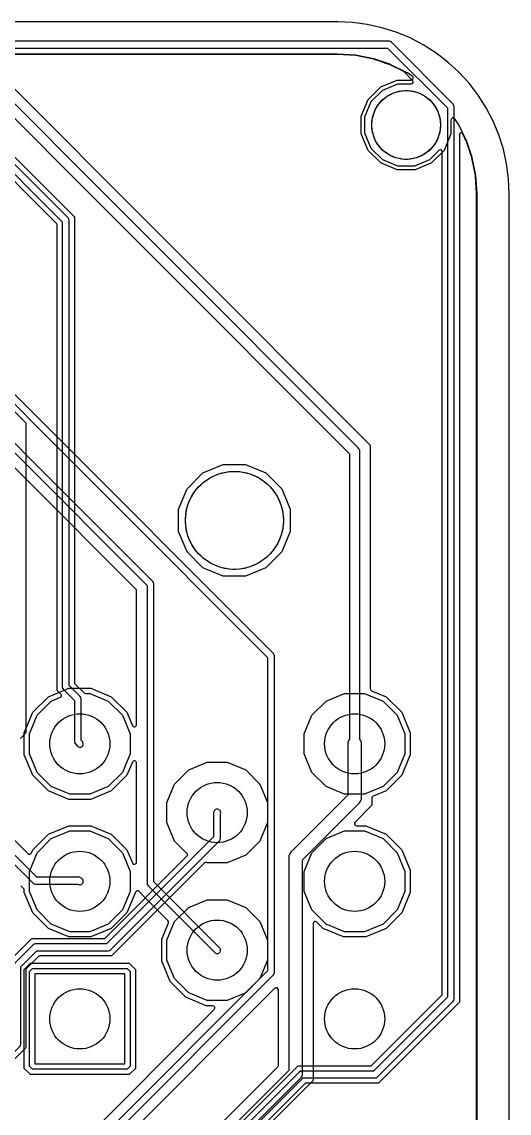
# Model space of a CAD drawing. Header units: millimetres. Extents: x 0 to 70, y 0 to 50.
# Drawn here: x 55.81 to 70, y 18.26 to 50 of the extents above; entities that cross this region are included whole.
import ezdxf

# ---------------------------------------------------------------- set-up
doc = ezdxf.new("R2010")
doc.units = ezdxf.units.MM

msp = doc.modelspace()

# ---------------------------------------------------------------- linework, layer by layer
at = {"layer": '16_copper'}
for points in [[(54.366, 9.646), (64.002, 19.282), (66.095, 19.282, 0.198912), (66.166, 19.311), (68.371, 21.516, 0.198912), (68.4, 21.587), (68.4, 47.538, 0.198912), (68.371, 47.609), (66.573, 49.407, 0.198912), (66.502, 49.436), (40.336, 49.436, 0.198912), (40.265, 49.407), (38.739, 47.881, 1), (38.881, 47.739), (40.377, 49.236), (66.461, 49.236), (68.2, 47.497), (68.2, 21.628), (66.054, 19.482), (63.961, 19.482, 0.198912), (63.89, 19.453), (54.254, 9.816)], [(52.708, 48.964), (57.341, 44.331), (57.341, 30.784, 0.198912), (57.356, 30.748), (57.625, 30.48, 0.198912), (57.661, 30.465), (57.791, 30.465), (58.33, 30.242), (58.742, 29.83), (58.965, 29.291), (58.965, 28.709), (58.742, 28.17), (58.33, 27.758), (57.791, 27.535), (57.209, 27.535), (56.67, 27.758), (56.258, 28.17), (56.035, 28.709), (56.035, 29.291), (56.258, 29.83), (56.67, 30.242), (56.938, 30.353, 0.534512), (56.955, 30.436), (56.836, 30.554), (56.836, 44.101, 0.198912), (56.822, 44.137), (52.242, 48.716, 0.198912)], [(52.29, 48.884), (56.989, 44.185), (56.989, 30.659, 0.198912), (57.018, 30.588), (57.341, 30.265), (57.341, 29.073, 0.171159), (57.363, 29.01), (57.422, 28.937), (57.44, 28.92), (57.462, 28.908), (57.486, 28.901), (57.511, 28.901), (57.535, 28.906, 0.511353), (57.578, 29.063), (57.541, 29.108), (57.541, 30.306, 0.198912), (57.512, 30.377), (57.189, 30.7), (57.189, 44.226, 0.198912), (57.16, 44.297), (52.402, 49.054, 0.198912)], [(54.205, 9.984), (63.856, 19.634), (65.97, 19.634, 0.198912), (66.005, 19.649), (68.033, 21.677, 0.198912), (68.048, 21.712), (68.048, 46.228, 0.668179), (67.961, 46.264), (67.68, 45.983), (67.239, 45.8), (66.761, 45.8), (66.32, 45.983), (65.983, 46.32), (65.8, 46.761), (65.8, 47.239), (65.983, 47.68), (66.32, 48.017), (66.761, 48.2), (67.159, 48.2, 0.668179), (67.195, 48.287), (66.929, 48.553, 0.081996), (66.915, 48.563), (66.553, 48.741, 0.115939), (66.531, 48.749), (66.381, 48.8), (66.381, 48.8), (66.381, 48.8), (66.231, 48.851), (66.231, 48.851), (66.231, 48.851), (66.082, 48.902, 0.173835), (66.045, 48.914), (65.532, 49.016, 0.032732), (65.525, 49.016), (65.003, 49.051, 0.016361), (65, 49.051), (52.744, 49.051, 0.668179)], [(69.051, 5), (69.051, 45, 0.016361), (69.051, 45.003), (69.016, 45.525, 0.032732), (69.016, 45.532), (68.914, 46.045, 0.03274), (68.912, 46.052), (68.744, 46.547, 0.032739), (68.741, 46.553), (68.649, 46.74, 0.793658), (68.552, 46.718), (68.552, 21.482), (66.2, 19.13), (64.086, 19.13, 0.198912), (64.05, 19.115), (54.4, 9.464)], [(55.427, 22.658), (56.103, 23.335), (58.197, 23.335, 0.198912), (58.233, 23.349), (60.62, 25.737, 0.414214), (60.62, 25.809), (60.258, 26.17), (60.035, 26.709), (60.035, 27.291), (60.258, 27.83), (60.67, 28.242), (61.209, 28.465), (61.791, 28.465), (62.33, 28.242), (62.742, 27.83), (62.965, 27.291), (62.965, 26.709), (62.742, 26.17), (62.33, 25.758), (61.791, 25.535), (61.209, 25.535, 0.431672), (61.13, 25.534), (58.427, 22.83), (56.333, 22.83, 0.198912), (56.297, 22.815), (55.946, 22.464, 0.198912), (55.932, 22.428), (55.932, 20.158), (51.026, 15.253)], [(50.993, 15.435), (55.75, 20.192, 0.198912), (55.779, 20.263), (55.779, 22.512), (56.249, 22.982), (58.322, 22.982, 0.198912), (58.393, 23.011), (61.565, 26.183, 0.198912), (61.594, 26.254), (61.594, 26.951, 0.132772), (61.599, 27.01), (61.594, 27.034, 0.546725), (61.43, 27.071), (61.414, 27.051, 0.218604), (61.394, 26.959), (61.394, 26.295), (58.281, 23.182), (56.208, 23.182, 0.198912), (56.137, 23.153), (55.608, 22.624, 0.198912), (55.579, 22.554), (55.579, 20.304), (50.88, 15.606)]]:
    msp.add_lwpolyline(points, format="xyb", dxfattribs=at)
msp.add_lwpolyline([(49.024, 45.247), (55.932, 38.34), (55.932, 29.321), (55.769, 29.158)], dxfattribs=at)
for points in [[(61.677, 33.875), (61.08, 34.122), (60.622, 34.58), (60.375, 35.177), (60.375, 35.823), (60.622, 36.42), (61.08, 36.878), (61.677, 37.125), (62.323, 37.125), (62.92, 36.878), (63.378, 36.42), (63.625, 35.823), (63.625, 35.177), (63.378, 34.58), (62.92, 34.122), (62.323, 33.875)], [(65.209, 27.535), (64.67, 27.758), (64.258, 28.17), (64.035, 28.709), (64.035, 29.291), (64.258, 29.83), (64.67, 30.242), (65.209, 30.465), (65.791, 30.465), (66.33, 30.242), (66.742, 29.83), (66.965, 29.291), (66.965, 28.709), (66.742, 28.17), (66.33, 27.758), (65.791, 27.535)], [(57.209, 23.535), (56.67, 23.758), (56.258, 24.17), (56.035, 24.709), (56.035, 25.291), (56.258, 25.83), (56.67, 26.242), (57.209, 26.465), (57.791, 26.465), (58.33, 26.242), (58.742, 25.83), (58.965, 25.291), (58.965, 24.709), (58.742, 24.17), (58.33, 23.758), (57.791, 23.535)], [(65.209, 23.535), (64.67, 23.758), (64.258, 24.17), (64.035, 24.709), (64.035, 25.291), (64.258, 25.83), (64.67, 26.242), (65.209, 26.465), (65.791, 26.465), (66.33, 26.242), (66.742, 25.83), (66.965, 25.291), (66.965, 24.709), (66.742, 24.17), (66.33, 23.758), (65.791, 23.535)], [(61.209, 21.535), (60.67, 21.758), (60.258, 22.17), (60.035, 22.709), (60.035, 23.291), (60.258, 23.83), (60.67, 24.242), (61.209, 24.465), (61.791, 24.465), (62.33, 24.242), (62.742, 23.83), (62.965, 23.291), (62.965, 22.709), (62.742, 22.17), (62.33, 21.758), (61.791, 21.535)], [(56.124, 19.535), (56.035, 19.624), (56.035, 22.376), (56.124, 22.465), (58.876, 22.465), (58.965, 22.376), (58.965, 19.624), (58.876, 19.535)], [(58.812, 22.312), (56.188, 22.312), (56.188, 19.688), (58.812, 19.688)]]:
    msp.add_lwpolyline(points, close=True, dxfattribs=at)
at = {"layer": '1_copper'}
for points in [[(53.552, 49.236), (65.35, 37.438), (65.35, 29.131, 0.18171), (65.3, 29), (65.3, 27.508), (63.644, 25.852, 0.198912), (63.585, 25.71), (63.585, 19.495), (53.857, 9.766)], [(54.081, 9.425), (63.927, 19.271, 0.198912), (63.985, 19.412), (63.985, 25.627), (65.641, 27.284, 0.198912), (65.7, 27.425), (65.7, 29, 0.182339), (65.65, 29.132), (65.65, 37.5, 0.198912), (65.606, 37.606), (53.72, 49.492, 0.198912)], [(54.688, 48.955), (65.955, 37.688), (65.955, 30.605, 0.303347), (65.994, 30.546), (66.416, 30.371), (66.871, 29.916), (67.117, 29.322), (67.117, 28.678), (66.871, 28.084), (66.416, 27.629), (66.044, 27.475, 0.303347), (66.005, 27.416), (66.005, 27.216), (65.514, 26.726, 0.668179), (65.559, 26.617), (65.822, 26.617), (66.416, 26.371), (66.871, 25.916), (67.117, 25.322), (67.117, 24.678), (66.871, 24.084), (66.416, 23.629), (65.822, 23.383), (65.178, 23.383), (64.584, 23.629), (64.398, 23.814, 0.668191), (64.29, 23.77), (64.29, 19.203), (63.976, 18.889), (61.303, 16.216, 0.820678)], [(69.064, 5), (69.064, 45, 0.016364), (69.063, 45.004), (69.029, 45.526, 0.032732), (69.028, 45.534), (68.926, 46.048, 0.032743), (68.924, 46.056), (68.756, 46.551, 0.032733), (68.752, 46.559), (68.521, 47.028, 0.032739), (68.517, 47.035), (68.421, 47.179, 0.741649), (68.305, 47.143), (68.305, 46.74), (68.106, 46.261), (67.739, 45.894), (67.26, 45.695), (66.74, 45.695), (66.261, 45.894), (65.894, 46.261), (65.695, 46.74), (65.695, 47.26), (65.894, 47.739), (66.261, 48.106), (66.74, 48.305), (67.143, 48.305, 0.741649), (67.179, 48.421), (67.035, 48.517, 0.032739), (67.028, 48.521), (66.559, 48.752, 0.032733), (66.551, 48.756), (66.056, 48.924, 0.032743), (66.048, 48.926), (65.534, 49.028, 0.032732), (65.526, 49.029), (65.004, 49.063, 0.016364), (65, 49.064), (54.733, 49.064, 0.668179)], [(53.823, 12.968), (63.136, 22.281, 0.198912), (63.165, 22.352), (63.165, 31.555, 0.198912), (63.136, 31.625), (49.084, 45.677), (49.084, 47.796, 0.900316), (48.871, 47.82), (48.871, 47.796, 0.082789), (48.884, 47.761), (48.884, 45.636, 0.198912), (48.913, 45.565), (62.965, 31.513), (62.965, 22.393), (53.71, 13.139)], [(53.839, 27.962), (55.99, 25.811, 0.534512), (56.094, 25.831), (56.129, 25.916), (56.584, 26.371), (57.178, 26.617), (57.822, 26.617), (58.416, 26.371), (58.871, 25.916), (59.029, 25.536, 0.820679), (59.151, 25.56), (59.151, 28.44, 0.820679), (59.029, 28.464), (58.871, 28.084), (58.416, 27.629), (57.822, 27.383), (57.178, 27.383), (56.584, 27.629), (56.129, 28.084), (55.883, 28.678), (55.883, 29.322), (56.129, 29.916), (56.584, 30.371), (57.178, 30.617), (57.822, 30.617), (58.416, 30.371), (58.871, 29.916), (59.029, 29.536, 0.820679), (59.151, 29.56), (59.151, 33.457, 0.198912), (59.132, 33.502), (52.706, 39.928, 0.534512)], [(53.603, 13.462), (61.415, 21.274, 0.668179), (61.37, 21.383), (61.178, 21.383), (60.584, 21.629), (60.129, 22.084), (59.883, 22.678), (59.883, 23.322), (60.078, 23.794, 0.303346), (60.064, 23.863), (59.407, 24.521), (59.407, 24.521), (59.223, 24.704, 0.534523), (59.12, 24.684), (58.871, 24.084), (58.416, 23.629), (57.822, 23.383), (57.178, 23.383), (56.584, 23.629), (56.129, 24.084), (55.883, 24.678), (55.883, 24.747, 0.198921), (55.864, 24.792), (55.784, 24.871)], [(54.228, 10.568), (63.262, 19.602, 0.198912), (63.28, 19.647), (63.28, 21.841, 0.668179), (63.172, 21.886), (53.92, 12.634)]]:
    msp.add_lwpolyline(points, format="xyb", dxfattribs=at)
for points in [[(61.521, 22.902, 0.592973), (61.571, 23.071), (59.656, 24.986), (59.656, 33.651, 0.198912), (59.626, 33.722), (52.022, 41.326, 0.198912), (51.951, 41.355), (39.875, 41.355, 0.198912), (39.804, 41.326), (38.739, 40.261, 1), (38.881, 40.119), (39.917, 41.155), (51.91, 41.155), (59.456, 33.609), (59.456, 24.944, 0.198912), (59.485, 24.874), (61.429, 22.929), (61.449, 22.914), (61.472, 22.904), (61.497, 22.9)], [(57.517, 24.901, 0.630951), (57.566, 25.075), (57.546, 25.089, 0.252554), (57.441, 25.12), (56.249, 25.12), (53.486, 27.884, 0.951017), (52.953, 28.175), (52.931, 28.132, 0.688871), (53.344, 27.743), (56.137, 24.95, 0.198912), (56.208, 24.92), (57.424, 24.92), (57.467, 24.906), (57.492, 24.9)]]:
    msp.add_lwpolyline(points, format="xyb", close=True, dxfattribs=at)
for points in [[(56.061, 19.383), (55.883, 19.561), (55.883, 22.439), (56.061, 22.617), (58.939, 22.617), (59.117, 22.439), (59.117, 19.561), (58.939, 19.383)], [(58.812, 22.312), (56.188, 22.312), (56.188, 19.688), (58.812, 19.688)]]:
    msp.add_lwpolyline(points, close=True, dxfattribs=at)
at = {"layer": 'drills_NPTH'}
for centre, radius in [((67, 47), 1), ((62, 35.5), 1.425)]:
    msp.add_circle(centre, radius, dxfattribs=at)
at = {"layer": 'drills_PTH'}
for centre in [(57.5, 29), (65.5, 29), (61.5, 27), (57.5, 25), (65.5, 25), (61.5, 23), (57.5, 21), (65.5, 21)]:
    msp.add_circle(centre, 0.875, dxfattribs=at)
at = {"layer": 'holes'}
for points in [[(68, 46.956), (67.992, 46.869), (67.977, 46.783), (67.955, 46.699), (67.925, 46.617), (67.888, 46.538), (67.844, 46.462), (67.794, 46.391), (67.738, 46.324), (67.676, 46.262), (67.609, 46.206), (67.538, 46.156), (67.462, 46.112), (67.383, 46.075), (67.301, 46.045), (67.217, 46.023), (67.131, 46.008), (67.044, 46), (66.956, 46), (66.869, 46.008), (66.783, 46.023), (66.699, 46.045), (66.617, 46.075), (66.538, 46.112), (66.462, 46.156), (66.391, 46.206), (66.324, 46.262), (66.262, 46.324), (66.206, 46.391), (66.156, 46.462), (66.112, 46.538), (66.075, 46.617), (66.045, 46.699), (66.023, 46.783), (66.008, 46.869), (66, 46.956), (66, 47.044), (66.008, 47.131), (66.023, 47.217), (66.045, 47.301), (66.075, 47.383), (66.112, 47.462), (66.156, 47.538), (66.206, 47.609), (66.262, 47.676), (66.324, 47.738), (66.391, 47.794), (66.462, 47.844), (66.538, 47.888), (66.617, 47.925), (66.699, 47.955), (66.783, 47.977), (66.869, 47.992), (66.956, 48), (67.044, 48), (67.131, 47.992), (67.217, 47.977), (67.301, 47.955), (67.383, 47.925), (67.462, 47.888), (67.538, 47.844), (67.609, 47.794), (67.676, 47.738), (67.738, 47.676), (67.794, 47.609), (67.844, 47.538), (67.888, 47.462), (67.925, 47.383), (67.955, 47.301), (67.977, 47.217), (67.992, 47.131), (68, 47.044), (68, 46.956)], [(62.051, 36.925), (62.152, 36.918), (62.253, 36.903), (62.353, 36.882), (62.45, 36.853), (62.546, 36.817), (62.638, 36.775), (62.728, 36.726), (62.813, 36.671), (62.895, 36.61), (62.972, 36.544), (63.044, 36.472), (63.11, 36.395), (63.171, 36.313), (63.226, 36.228), (63.275, 36.138), (63.317, 36.046), (63.353, 35.95), (63.382, 35.853), (63.403, 35.753), (63.418, 35.652), (63.425, 35.551), (63.425, 35.449), (63.418, 35.348), (63.403, 35.247), (63.382, 35.147), (63.353, 35.05), (63.317, 34.954), (63.275, 34.862), (63.226, 34.772), (63.171, 34.687), (63.11, 34.605), (63.044, 34.528), (62.972, 34.456), (62.895, 34.39), (62.813, 34.329), (62.728, 34.274), (62.638, 34.225), (62.546, 34.183), (62.45, 34.147), (62.353, 34.118), (62.253, 34.097), (62.152, 34.082), (62.051, 34.075), (61.949, 34.075), (61.848, 34.082), (61.747, 34.097), (61.647, 34.118), (61.55, 34.147), (61.454, 34.183), (61.362, 34.225), (61.272, 34.274), (61.187, 34.329), (61.105, 34.39), (61.028, 34.456), (60.956, 34.528), (60.89, 34.605), (60.829, 34.687), (60.774, 34.772), (60.725, 34.862), (60.683, 34.954), (60.647, 35.05), (60.618, 35.147), (60.597, 35.247), (60.582, 35.348), (60.575, 35.449), (60.575, 35.551), (60.582, 35.652), (60.597, 35.753), (60.618, 35.853), (60.647, 35.95), (60.683, 36.046), (60.725, 36.138), (60.774, 36.228), (60.829, 36.313), (60.89, 36.395), (60.956, 36.472), (61.028, 36.544), (61.105, 36.61), (61.187, 36.671), (61.272, 36.726), (61.362, 36.775), (61.454, 36.817), (61.55, 36.853), (61.647, 36.882), (61.747, 36.903), (61.848, 36.918), (61.949, 36.925), (62.051, 36.925)]]:
    msp.add_lwpolyline(points, close=True, dxfattribs=at)
at = {"layer": 'outline'}
msp.add_lwpolyline([(70, 5), (70, 45), (69.981, 45.436), (69.924, 45.868), (69.83, 46.294), (69.698, 46.71), (69.532, 47.113), (69.33, 47.5), (69.096, 47.868), (68.83, 48.214), (68.536, 48.536), (68.214, 48.83), (67.868, 49.096), (67.5, 49.33), (67.113, 49.532), (66.71, 49.698), (66.294, 49.83), (65.868, 49.924), (65.436, 49.981), (65, 50), (5, 50)], dxfattribs=at)

doc.saveas('drawing.dxf')
